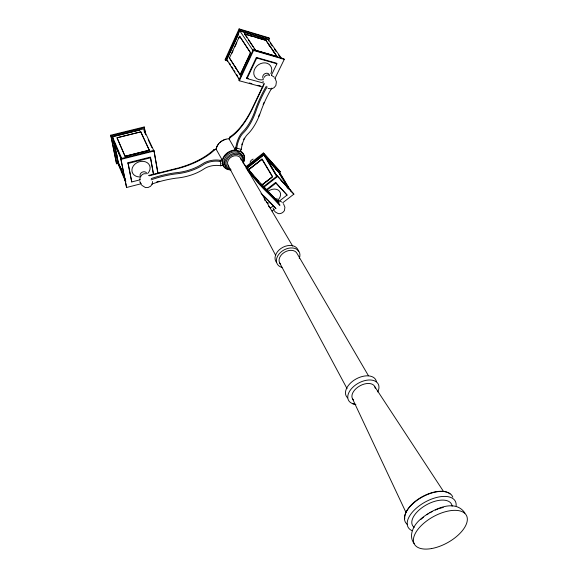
<?xml version="1.0" encoding="UTF-8"?>
<svg xmlns="http://www.w3.org/2000/svg" width="578" height="578" viewBox="0 0 578 578"><rect width="100%" height="100%" fill="white"/><g stroke="black" fill="none" stroke-linecap="round" stroke-linejoin="round"><path stroke-width="0.87" d="M221.981 159.882L220.247 160.323L220.803 165.763L223.151 165.077L222.667 160.857L216.064 149.059A11.661 9.291 -29.5 0 1 228.953 138.749M220.818 165.575L220.803 165.763A15.425 9.32 -6.4 0 0 204.041 168.87A40.099 23.488 -7.6 0 1 175.987 178.161A79.793 50.676 -8.2 0 0 151.812 184.071M139.825 179.917L140.136 177.511M152.231 183.912L152.57 181.506M240.318 150.677C241.604 152.404 235.419 150.916 235.101 149.485L236.113 146.046A17.008 8.034 -77.6 0 1 241.394 133.337L244.797 129.645A39.788 18.221 -76.5 0 0 254.269 112.826L255.758 108.592A83.637 42.216 -76.7 0 1 265.121 88.239L266.306 86.259M250.064 162.208L251.119 160.308L253.128 159.095M268.438 40.966L269.601 38.524L269.167 37.91L239.104 28.9L225.044 59.715L225.442 60.35L227.999 61.058M225.442 60.35L239.516 29.514L239.104 28.9M274.904 78.579L284.275 59.353L283.856 58.761L253.171 49.867L238.967 80.169L239.74 80.378L226.67 59.52L239.791 30.815L268.091 39.268L281.797 58.804M227.082 59.317L229.285 54.498M230.022 52.887L238.468 34.405M240.072 30.901L267.679 39.47M240.397 75.017L229.415 58.017L239.545 36.19L250.592 52.815L240.224 74.974L229.531 58.046M231.93 53.241L233.042 50.806M234.892 46.76L236.749 42.714M238.598 38.668L239.343 37.05M277.151 56.825L265.786 40.041L244.595 34.059L247.124 34.81M240.108 74.938L250.476 52.779L239.711 36.241M262.86 87.119L239.357 80.783L253.576 50.467L253.171 49.867M255.758 50.618L244.725 33.77M263.756 83.145L247.037 78.601L246.647 77.987L256.35 57.432L276.508 63.197L276.92 63.797L271.422 75.14M247.037 78.601L256.748 58.038L256.35 57.432M263.713 84.301L251.784 109.271A69.909 31.147 -76.1 0 1 230.109 136.784L229.069 138.951L235.101 149.485M229.278 139.247L230.001 137.737L233.05 135.49A71.239 31.725 -76.1 0 0 251.849 109.892L264.413 83.615M235.745 150.497L236.756 148.409A15.657 7.406 -77.6 0 1 243.092 133.193A41.103 18.836 -76.5 0 0 256.639 109.155A82.184 41.5 -76.7 0 1 267.18 86.873M240.275 151.523L241.286 149.449A15.613 7.442 -77.6 0 1 247.637 134.277A40.995 18.93 -76.5 0 0 261.22 110.326A81.946 41.695 -76.7 0 1 271.783 88.116M152.115 184.303L150.533 186.289L148.105 187.496L145.475 187.597L141.755 185.263M419.931 519.759C413.386 525.431 408.191 535.705 414.115 543.587M178.855 167.837A68.153 38.733 -7.9 0 0 213.874 149.702L216.331 149.543M214.611 149.977L210.934 153.083A69.447 39.456 -7.9 0 1 178.407 168.451L149.203 175.799M420.264 519.412C430.646 510.482 454.575 497.434 464.929 513.105M245.99 166.674L263.373 152.982L280.409 171.941L263.373 152.982M246.365 167.338L263.763 153.632M246.69 168.176L263.72 154.767L279.239 171.811L291.37 191.838M247.55 167.793L262.947 155.677M248.511 169.621L262.007 159.304L248.67 169.795M248.468 169.78L262.123 159.037L272.585 176.622L261.408 185.365M261.256 185.357L272.462 176.897L261.848 159.131M278.365 171.948L266.79 158.813L277.086 176.55M262.109 184.989L271.768 177.439M279.239 171.811L263.489 154.955M263.503 186.615L277.296 175.835L293.884 194.136L282.635 202.856M263.749 187.351L277.678 176.471L277.296 175.835M266.444 189.613L275.598 182.467L287.078 195.082L278.719 201.563M266.819 190.249L275.981 183.103L275.598 182.467M273.156 205.891L270.367 208.051L268.582 206.194M272.094 211.035L274.196 209.402M230.109 136.784L230.001 137.737M223.151 165.077L222.718 165.084M151.248 178.595L152.787 178.046A81.505 51.507 -8.2 0 1 175.163 172.829L179.599 172.302A38.943 22.694 -7.5 0 0 199.302 165.799L204.388 162.736A16.813 10.108 -6.4 0 1 218.412 160.084L220.247 160.323M153.618 174.491L150.41 157.086L127.897 162.765L131.741 181.947L140.273 179.758M222.667 160.857L220.276 161.472A15.483 9.306 -6.4 0 0 203.485 164.658A40.229 23.452 -7.5 0 1 175.329 173.942A80.082 50.626 -8.2 0 0 151.068 179.852M157.967 172.981L153.936 150.338L120.737 158.675L126.575 187.496L141.083 183.753M148.532 175.481L178.075 168.054M213.874 149.702L216.064 149.059M120.737 158.675L121.026 159.347L154.247 150.995M121.178 159.037L113.938 142.094L118.15 161.522M145.735 134.623L144.204 126.972L110.723 135.201L116.344 163.097L116.633 163.791L118.36 163.357M127.897 162.765L128.186 163.437L150.721 157.743M125.036 156.219L117.045 137.831L140.786 131.863L117.023 137.723L125.036 156.219L149.29 150.136L146.74 151.053M125.058 156.327L149.312 150.244M125.953 156.27L131.148 154.969M132.882 154.536L138.077 153.228M139.811 152.794L145.006 151.487M125.585 181.723L117.63 162.823L112.363 136.581L143.554 128.908L153.726 150.518M132.817 131.827L112.732 136.769L113.591 141.054M134.558 131.394L139.797 130.108M110.723 135.201L111.012 135.888L144.522 127.651M235.463 150.005L236.814 150.136M352.674 403.769L355.889 404.477M249.299 82.957L251.9 83.658M257.976 85.298L260.584 85.999M246.647 77.987L248.316 78.442M256.748 58.038L276.92 63.797M253.576 50.467L284.275 59.353M255.895 50.322L277.296 56.536M249.645 35.561L253.019 36.566M255.548 37.317L264.811 40.077M239.516 29.514L269.601 38.524M268.084 88.456L271.667 88.86L274.138 87.632L275.865 85.508L276.392 81.816L275.186 78.557M279.853 201.021L281.732 202.018M271.4 75.285L274.283 77.214M235.831 147.968L241.337 149.334M279.131 202.892L263.452 186.354A66.463 7.304 52 0 1 243.078 162.815M276.674 200.566L262.752 185.892A65.235 7.189 52 0 1 261.068 184.079M275.981 183.103L287.078 195.082M277.678 176.471L293.884 194.136M280.894 180.249L289.217 189.317L278.596 171.767M286.746 186.802L287.931 188.096M266.696 158.885L278.502 171.839L288.198 187.864M269.507 162.23L271.284 164.174M275.417 168.711L277.187 170.655M275.345 208.196L274.247 206.975A75.79 9.638 52.6 0 0 263.178 195.588M279.817 204.728L278.719 203.499A75.855 9.219 52.6 0 0 267.708 192.048L265.844 190.278A37.397 4.241 52.1 0 1 254.298 177.598L250.216 172.678A16.509 1.965 52.1 0 0 246.112 168.155M270.215 43.09L272.245 45.987M274.275 48.877L276.298 51.774M278.329 54.672L280.359 57.562M268.654 44.629L270.15 46.782M272.657 50.365L274.651 53.234M274.312 210.789L275.359 212.025L278.314 213.643C280.764 213.961 283.184 212.69 284.434 210.58L284.911 207.242L283.466 203.694M246.842 37.404L244.415 33.806L265.736 40.157L277.238 56.651L255.577 50.373L254.125 48.205M248.302 39.564L253.15 46.767M239.791 30.815L252.947 50.452M374.927 386.906L443.405 491.293M234.812 66.188L236.677 69.129M229.423 63.038L230.355 64.534M231.756 66.766L233.158 68.999M234.09 70.487L235.029 71.975M236.431 74.215L237.833 76.448M238.765 77.936L239.697 79.424M238.967 80.169L239.357 80.783M278.856 171.825L279.788 173.364M280.72 174.903L282.122 177.215M283.516 179.527L284.918 181.839M285.85 183.378L289.578 189.541M279.29 173.472L280.214 174.997M281.132 176.528L282.057 178.053M284.824 182.634L288.054 187.973M267.159 159.651L276.775 175.676M263.72 154.767L276.652 176.341M240.86 158.582L292.663 246.047M368.475 375.765L297.222 253.756A9.92 7.052 -29.3 0 0 284.333 252.348A9.92 7.052 -29.3 0 0 280.583 264.16M139.847 181.514L141.372 184.563M140.093 182.28L140.497 183.002M279.521 262.658L347.067 388.662M227.934 165.019L275.757 255.548M352.334 398.401L405.994 512.476M144.045 130.852L145.172 133.251M148.185 139.659L151.949 147.665M140.786 131.863L149.29 150.136M140.808 131.972L149.341 150.403M273.069 208.001L273.965 210.031M112.363 136.581L121.77 158.545M114.408 142.867L120.961 158.199M120.556 167.215L121.582 169.65M122.269 171.276L123.302 173.718M123.988 175.344L124.675 176.969M118.36 162.613L123.844 175.618M117.847 161.602L125.043 178.674M117.883 162.49L120.65 169.065M121.344 170.705L122.384 173.176M123.078 174.816L124.118 177.28M124.805 178.927L125.845 181.391M222.602 164.448L222.169 162.938A11.82 9.313 -29.5 0 0 222.537 164.549M111.012 135.888L116.633 163.791M115.441 147.954L115.781 149.644M116.626 153.885L116.966 155.583M114.068 142.058L118.013 161.797M114.451 145.345L115.311 149.63M116.164 153.921L116.51 155.634M121.026 159.347L126.575 187.496M128.186 163.437L131.741 181.947M144.204 126.972L145.569 134.819M150.562 157.96L153.315 173.826M154.102 151.32L157.837 173.378M263.055 81.202L263.098 81.939M407.403 524.477A26.834 13.814 -29 0 1 420.553 498.005A26.834 13.814 -29 0 1 452.791 497.138M354.834 404.174A16.928 10.267 -29.1 0 1 349.798 390.916A16.928 10.267 -29.1 0 1 370.274 379.984A16.928 10.267 -29.1 0 1 377.745 391.935M347.674 397.895A16.863 10.281 -29.1 0 1 355.976 379.031A16.863 10.281 -29.1 0 1 376.473 381.769M404.752 518.813A26.299 13.547 -29 0 1 419.26 498.474A26.299 13.547 -29 0 1 446.505 492.051M447.314 492.348A26.299 13.547 -29 0 1 450.016 493.973M414.173 527.374A22.224 11.343 -29 0 1 426.405 504.854A22.224 11.343 -29 0 1 452.133 506.22M240.658 151.212A11.82 9.313 -29.5 0 1 243.584 162.295M230.795 169.946A11.82 9.313 -29.5 0 1 222.841 165.308M222.27 160.359A11.82 9.313 -29.5 0 1 236.792 150.049M230.998 169.838A11.444 9.017 -29.5 0 1 223.079 159.246A11.444 9.017 -29.5 0 1 237.435 150.656A11.444 9.017 -29.5 0 1 243.374 162.432M230.319 169.73A9.963 7.839 -29.5 0 1 225.528 159.889A9.963 7.839 -29.5 0 1 237.753 153.264A9.963 7.839 -29.5 0 1 243.172 162.772M225.803 166.363A9.942 7.832 -29.5 0 1 229.856 153.264A9.942 7.832 -29.5 0 1 242.847 157.129M230.239 168.841A8.822 6.936 -29.5 0 1 226.655 160.294A8.822 6.936 -29.5 0 1 236.785 154.348A8.822 6.936 -29.5 0 1 242.652 161.551M276.457 262.34A12.506 8.923 -29.3 0 1 283.112 247.182A12.506 8.923 -29.3 0 1 298.414 251.307M282.013 267.404A12.543 8.923 -29.3 0 1 277.729 255.924A12.543 8.923 -29.3 0 1 292.901 248.005A12.543 8.923 -29.3 0 1 299.252 258.402M412.186 530.734A26.949 13.764 -29 0 1 424.592 502.354A26.949 13.764 -29 0 1 456.114 505.866M228.78 166.24A7.225 5.686 -29.5 0 1 232.016 156.602A7.225 5.686 -29.5 0 1 241.25 160.027M216.302 148.792A11.285 8.995 -29.5 0 1 218.607 143.922M219.582 142.853A11.285 8.995 -29.5 0 1 225.947 139.255M420.9 519.441A26.523 13.345 -29 0 1 423.392 517.259M426.853 514.709A26.523 13.345 -29 0 1 428.327 513.748M429.844 512.838A26.523 13.345 -29 0 1 432.163 511.566M435.342 510.063A26.523 13.345 -29 0 1 437.748 509.102M438.543 508.813A26.523 13.345 -29 0 1 443.29 507.448M353.534 400.019A12.687 7.687 -29.1 0 1 360.072 385.757A12.687 7.687 -29.1 0 1 375.267 388.235M241.857 144.825A16.95 8.085 -77.6 0 1 242.305 143.243M243.706 139.493A16.95 8.085 -77.6 0 1 244.371 138.12M259.544 114.162A39.665 18.33 -76.5 0 1 258.583 116.539M263.135 104.611A83.362 42.44 -76.6 0 1 264.088 102.378M263.424 79.612A9.573 7.89 -36.6 0 1 253.807 72.062A9.573 7.89 -36.6 0 1 265.259 62.886A9.573 7.89 -36.6 0 1 270.851 73.666M263.301 78.687A3.62 2.969 -36.5 0 1 265.013 73.63A3.62 2.969 -36.5 0 1 269.507 75.61M264.225 77.344A3.627 2.969 -36.4 0 1 268.792 75.082M156.725 181.926A81.166 51.565 -8.2 0 1 159.066 181.239M140.035 176.933A9.349 7.543 -21.8 0 1 132.348 167.83A9.349 7.543 -21.8 0 1 145.555 161.847A9.349 7.543 -21.8 0 1 147.831 173.4M140.815 176.854A3.533 2.832 -21.9 0 1 142.13 172.201A3.533 2.832 -21.9 0 1 146.913 173.826M141.155 175.994A3.54 2.839 -21.9 0 1 145.642 173.768M261.083 193.413A38.618 4.566 52 0 0 264.002 196.18A74.49 9.443 52.6 0 1 276.06 208.68M258.742 181.535A65.235 7.189 52 0 1 255.736 178.168M253.619 175.748A65.235 7.189 52 0 1 248.706 170.004M248.157 169.347A65.235 7.189 52 0 1 245.925 166.666M247.875 170.857A15.209 1.821 52.1 0 1 251.437 175.004A38.647 4.393 52.1 0 0 267.939 193.117A74.548 9.089 52.6 0 1 279.94 205.674M267.932 191.405A8.634 6.503 -30.5 0 1 278.444 190.227A8.634 6.503 -30.5 0 1 278.834 199.099M268.886 203.138A8.634 6.503 -30.5 0 1 266.35 202.04M265.179 200.826A8.634 6.503 -30.5 0 1 264.392 196.939M275.352 198.94A3.266 2.442 -30.5 0 1 278.61 200.667M276.436 200.804A3.273 2.442 -30.5 0 1 278.004 200.732M431.506 548.573A29.724 14.818 -29 0 0 466.872 516.414A29.724 14.818 -29 0 0 422.764 524.167A29.724 14.818 -29 0 0 431.506 548.573"/></g></svg>
